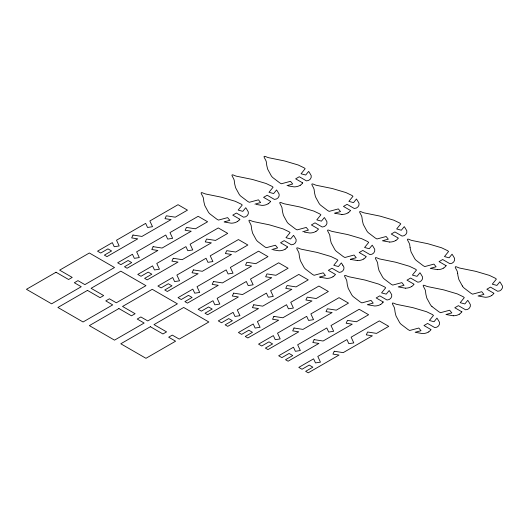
<?xml version="1.0" encoding="UTF-8"?>
<svg xmlns="http://www.w3.org/2000/svg" width="529" height="529" viewBox="0 0 529 529"><rect width="100%" height="100%" fill="white"/><g stroke="black" fill="none" stroke-linecap="round" stroke-linejoin="round"><path stroke-width="0.79" d="M237.389 221.591L237.997 221.129A17.318 9.998 0 0 0 238.526 220.633L239.253 219.919M287.055 247.519L286.334 248.233A17.318 9.998 0 0 1 285.799 248.729L285.191 249.192M382.659 302.714L381.938 303.434A17.318 9.998 0 0 1 381.409 303.924L380.801 304.387M268.21 203.797L268.818 203.334A17.318 9.998 0 0 0 269.347 202.845L270.068 202.124A6.798 3.928 0 0 0 270.656 201.423L263.581 197.35L267.205 195.254L274.406 199.407C278.155 199.486 280.939 195.188 278.029 192.252A21.629 12.491 0 0 1 277.785 191.809L276.588 189.951L273.638 193.548L268.99 192.292L273.083 187.226L272.058 186.373L266.1 183.503L253.007 179.622A32.355 18.68 0 0 0 251.539 179.271L236.595 176.23A12.967 7.485 0 0 1 235.226 175.807C228.144 172.421 234.717 178.379 234.334 181.361A36.977 21.352 0 0 1 234.446 182.042L234.612 183.418A43.213 24.949 0 0 0 234.717 184.105L235.61 187.742L239.062 194.077A15.705 9.066 0 0 0 240.761 196.133L247.632 201.364A34.934 20.168 0 0 0 248.326 201.767L248.465 201.847A22.621 13.06 0 0 0 249.311 202.29L258.45 199.83L260.618 202.514L254.938 204.148M300.287 185.276L300.895 184.813A17.318 9.998 0 0 0 301.424 184.323L302.152 183.603A6.798 3.928 0 0 0 302.733 182.908M316.011 231.398L316.62 230.935A17.318 9.998 0 0 0 317.149 230.439L317.876 229.725A6.798 3.928 0 0 0 318.458 229.024L311.383 224.951L315.013 222.854L322.207 227.007C325.95 227.086 328.747 222.788 325.831 219.852A21.629 12.491 0 0 1 325.593 219.409L324.363 217.525L321.44 221.148L316.792 219.892L320.885 214.827L319.866 213.974L313.902 211.104L300.809 207.223A32.355 18.68 0 0 0 299.348 206.865L284.397 203.83A12.967 7.485 0 0 1 283.028 203.407C275.946 200.022 282.519 205.979 282.142 208.962A36.977 21.352 0 0 1 282.248 209.643L282.413 211.018A43.213 24.949 0 0 0 282.519 211.706L283.412 215.336L286.863 221.671A15.705 9.066 0 0 0 288.563 223.734L295.433 228.964A34.934 20.168 0 0 0 296.128 229.368L296.266 229.441A22.621 13.06 0 0 0 297.113 229.89L306.258 227.43L308.427 230.115L302.74 231.742M348.089 212.876L348.697 212.413A17.318 9.998 0 0 0 349.233 211.917L349.953 211.203A6.798 3.928 0 0 0 350.535 210.502L343.46 206.429L347.09 204.333L354.285 208.486C358.027 208.565 360.824 204.267 357.915 201.331A21.629 12.491 0 0 1 357.67 200.888L356.447 199.003L353.524 202.627L348.869 201.37L352.962 196.305L351.944 195.452L345.979 192.582L332.886 188.701A32.355 18.68 0 0 0 331.425 188.35L316.474 185.309A12.967 7.485 0 0 1 315.105 184.886C308.023 181.5 314.603 187.458 314.219 190.44A36.977 21.352 0 0 1 314.332 191.121L314.49 192.496A43.213 24.949 0 0 0 314.596 193.184L315.489 196.814L318.941 203.149A15.705 9.066 0 0 0 320.64 205.212L327.511 210.443A34.934 20.168 0 0 0 328.211 210.846L328.344 210.926A22.621 13.06 0 0 0 329.19 211.369L338.335 208.909L340.504 211.593L334.619 213.18L335.32 213.339M332.999 276.786L333.601 276.323A17.318 9.998 0 0 0 334.136 275.834L334.857 275.113A6.798 3.928 0 0 0 335.439 274.419L328.364 270.339L331.994 268.243L339.188 272.402C342.931 272.475 345.728 268.177 342.818 265.241M363.82 258.992L364.421 258.529A17.318 9.998 0 0 0 364.957 258.04L365.678 257.325A6.798 3.928 0 0 0 366.26 256.625L359.184 252.545L362.815 250.448L370.009 254.608C373.752 254.68 376.549 250.382 373.639 247.446A21.629 12.491 0 0 1 373.395 247.01L372.218 245.172L369.249 248.742L364.593 247.493L368.687 242.421L367.668 241.574L361.704 238.698L348.611 234.823A32.355 18.68 0 0 0 347.15 234.466L332.199 231.431A12.967 7.485 0 0 1 330.83 231.008C323.748 227.622 330.327 233.58 329.944 236.562A36.977 21.352 0 0 1 330.056 237.243L330.215 238.619A43.213 24.949 0 0 0 330.321 239.3L331.214 242.937L334.665 249.271A15.705 9.066 0 0 0 336.365 251.335L343.235 256.565A34.934 20.168 0 0 0 343.936 256.968L344.068 257.041A22.621 13.06 0 0 0 344.915 257.491L354.06 255.024L356.229 257.716L350.35 259.296L351.54 259.567M395.897 240.477L396.499 240.007A17.318 9.998 0 0 0 397.034 239.518L397.755 238.804A6.798 3.928 0 0 0 398.337 238.103L391.262 234.03L394.892 231.933L402.086 236.086C405.829 236.165 408.626 231.867 405.717 228.925A21.629 12.491 0 0 1 405.472 228.488L404.268 226.63L401.326 230.227L396.671 228.971L400.764 223.899L399.745 223.053L393.781 220.183L380.695 216.301A32.355 18.68 0 0 0 379.227 215.944L364.276 212.909A12.967 7.485 0 0 1 362.907 212.486C355.825 209.1 362.405 215.058 362.021 218.041A36.977 21.352 0 0 1 362.134 218.722L362.299 220.097A43.213 24.949 0 0 0 362.405 220.785L363.297 224.415L366.749 230.75A15.705 9.066 0 0 0 368.442 232.813L375.312 238.043A34.934 20.168 0 0 0 376.013 238.447L376.152 238.519A22.621 13.06 0 0 0 376.998 238.969L386.137 236.509L388.306 239.194L382.427 240.774L389.728 242.07M411.622 286.592L412.223 286.129A17.318 9.998 0 0 0 412.759 285.64L413.48 284.919A6.798 3.928 0 0 0 414.062 284.225L406.986 280.145L410.616 278.049L417.811 282.202C421.56 282.281 424.351 277.983 421.441 275.047A21.629 12.491 0 0 1 421.196 274.604L419.973 272.726L417.05 276.343L412.395 275.093L416.488 270.021L415.47 269.168L409.506 266.299L396.419 262.424A32.355 18.68 0 0 0 394.951 262.067L380.001 259.025A12.967 7.485 0 0 1 378.632 258.602C371.55 255.223 378.129 261.181 377.746 264.156A36.977 21.352 0 0 1 377.858 264.837L378.023 266.213A43.213 24.949 0 0 0 378.129 266.9L379.022 270.537L382.474 276.872A15.705 9.066 0 0 0 384.166 278.928L391.037 284.159A34.934 20.168 0 0 0 391.738 284.562L391.877 284.642A22.621 13.06 0 0 0 392.723 285.085L401.861 282.625L404.03 285.31L398.152 286.897L405.452 288.193M443.699 268.071L444.307 267.608A17.318 9.998 0 0 0 444.836 267.119L445.557 266.398A6.798 3.928 0 0 0 446.139 265.703M428.602 331.987L429.211 331.524A17.318 9.998 0 0 0 429.74 331.028L430.461 330.314A6.798 3.928 0 0 0 431.042 329.613L423.967 325.54L427.597 323.444L434.792 327.596C438.541 327.676 441.331 323.378 438.422 320.442A21.629 12.491 0 0 1 438.177 319.999L436.954 318.114L434.031 321.738L429.383 320.481L433.476 315.416L432.451 314.563L426.486 311.693L413.4 307.812A32.355 18.68 0 0 0 411.932 307.461L396.988 304.42A12.967 7.485 0 0 1 395.613 303.996C388.537 300.611 395.11 306.569 394.727 309.551A36.977 21.352 0 0 1 394.839 310.232L395.004 311.607A43.213 24.949 0 0 0 395.11 312.295L396.003 315.925L399.455 322.26A15.705 9.066 0 0 0 401.154 324.323L408.024 329.554A34.934 20.168 0 0 0 408.719 329.957L408.857 330.036A22.621 13.06 0 0 0 409.704 330.48L418.842 328.02L421.011 330.704L415.133 332.285L422.433 333.581A8.1 4.675 0 0 0 428.516 331.941M459.423 314.193L460.032 313.73A17.318 9.998 0 0 0 460.561 313.234L461.281 312.52A6.798 3.928 0 0 0 461.863 311.819M491.501 295.671L492.109 295.208A17.318 9.998 0 0 0 492.638 294.719L493.359 293.998A6.798 3.928 0 0 0 493.941 293.304L486.865 289.224L490.495 287.128L497.69 291.281C501.439 291.36 504.236 287.062 501.32 284.126A21.629 12.491 0 0 1 501.075 283.683L499.852 281.805L496.929 285.422L492.281 284.172L496.374 279.1L495.349 278.247L489.385 275.378L476.298 271.503A32.355 18.68 0 0 0 474.83 271.146L459.886 268.104A12.967 7.485 0 0 1 458.511 267.681C451.435 264.295 458.008 270.259 457.625 273.235M341.919 214.47L336.021 213.491M357.644 260.592L351.745 259.613M437.529 269.671L430.229 268.375L436.108 266.795L433.939 264.103L424.8 266.57A22.621 13.06 0 0 1 423.954 266.12L423.815 266.041A34.934 20.168 0 0 1 423.121 265.644L416.244 260.413A15.705 9.066 0 0 1 414.544 258.35L411.099 252.016L410.206 248.379A43.213 24.949 0 0 1 410.101 247.698M453.254 315.787L445.954 314.497L451.832 312.91L449.663 310.225L440.525 312.685A22.621 13.06 0 0 1 439.678 312.242L439.539 312.163A34.934 20.168 0 0 1 438.845 311.76L431.968 306.529M304.327 232.099L309.842 232.991A8.1 4.675 0 0 0 315.925 231.352M273.506 249.893L279.021 250.786A8.1 4.675 0 0 0 285.105 249.146M256.334 204.458L262.04 205.397A8.1 4.675 0 0 0 268.124 203.751M288.212 185.897L294.117 186.876A8.1 4.675 0 0 0 300.201 185.229M224.818 222.101L231.219 223.185A8.1 4.675 0 0 0 237.303 221.545M320.422 277.295L326.829 278.386A8.1 4.675 0 0 0 332.906 276.746M320.224 277.249L319.529 277.09L325.408 275.51L323.239 272.819L314.094 275.285A22.621 13.06 0 0 1 313.254 274.835L313.115 274.763A34.934 20.168 0 0 1 312.414 274.359L305.544 269.129A15.705 9.066 0 0 1 303.844 267.066L300.399 260.731L299.5 257.094A43.213 24.949 0 0 1 299.394 256.413L299.235 255.038A36.977 21.352 0 0 0 299.123 254.356C299.507 251.374 292.927 245.416 300.009 248.802A12.967 7.485 0 0 0 301.378 249.225L316.329 252.26A32.355 18.68 0 0 1 317.79 252.617L330.883 256.492L336.847 259.369L337.866 260.215L333.773 265.287L338.428 266.537L341.35 262.92L342.574 264.798A21.629 12.491 0 0 0 342.818 265.241M287.016 185.626L292.702 183.993L290.533 181.308L281.388 183.768A22.621 13.06 0 0 1 280.542 183.325L280.403 183.246A34.934 20.168 0 0 1 279.709 182.842L272.832 177.618A15.705 9.066 0 0 1 271.132 175.555L267.687 169.22L266.795 165.584A43.213 24.949 0 0 1 266.689 164.896L266.523 163.521A36.977 21.352 0 0 0 266.418 162.839C266.795 159.864 260.222 153.906 267.304 157.285A12.967 7.485 0 0 0 268.672 157.715L283.623 160.75A32.355 18.68 0 0 1 285.085 161.107L298.177 164.982L304.142 167.852L305.16 168.705L301.067 173.776L305.716 175.026L308.638 171.409L309.868 173.287A21.629 12.491 0 0 0 310.106 173.73C313.016 176.666 310.232 180.964 306.483 180.885L299.288 176.732L295.658 178.828L302.707 182.902M224.117 221.942L229.804 220.309L227.635 217.624L218.49 220.084A22.621 13.06 0 0 1 217.644 219.641L217.505 219.561A34.934 20.168 0 0 1 216.811 219.158L209.934 213.928A15.705 9.066 0 0 1 208.234 211.871L204.789 205.53L203.896 201.899A43.213 24.949 0 0 1 203.791 201.212L203.625 199.836A36.977 21.352 0 0 0 203.513 199.155C203.896 196.173 197.324 190.215 204.406 193.601A12.967 7.485 0 0 0 205.774 194.024L220.725 197.066A32.355 18.68 0 0 1 222.187 197.416L235.279 201.298L241.237 204.168L242.262 205.021L238.169 210.086L242.818 211.342L245.74 207.718L246.964 209.603A21.629 12.491 0 0 0 247.208 210.046C250.124 212.982 247.327 217.28 243.585 217.201L236.384 213.048L232.76 215.144L239.809 219.218M271.919 249.536L277.606 247.909L275.437 245.225L266.292 247.684A22.621 13.06 0 0 1 265.446 247.235L265.313 247.162A34.934 20.168 0 0 1 264.612 246.759L257.742 241.528A15.705 9.066 0 0 1 256.043 239.465L252.591 233.13L251.698 229.5A43.213 24.949 0 0 1 251.592 228.812L251.434 227.437A36.977 21.352 0 0 0 251.321 226.756C251.698 223.774 245.125 217.816 252.207 221.201A12.967 7.485 0 0 0 253.576 221.625L268.527 224.66A32.355 18.68 0 0 1 269.988 225.017L283.081 228.898L289.046 231.768L290.064 232.615L285.971 237.686L290.619 238.943L293.549 235.319L294.772 237.204A21.629 12.491 0 0 0 295.017 237.64C297.926 240.583 295.129 244.881 291.386 244.801L284.192 240.649L280.562 242.745L287.611 246.812A6.798 3.928 0 0 1 287.042 247.512M446.119 265.697L439.063 261.624L442.694 259.527L449.888 263.687C453.637 263.759 456.428 259.461 453.518 256.525A21.629 12.491 0 0 1 453.274 256.082L452.05 254.204L449.128 257.821L444.472 256.572L448.572 251.5L447.547 250.653L441.583 247.777L428.497 243.902A32.355 18.68 0 0 0 427.029 243.545L412.084 240.51A12.967 7.485 0 0 1 410.709 240.087C403.627 236.701 410.206 242.659 409.823 245.635A36.977 21.352 0 0 1 409.935 246.322L410.101 247.698M461.843 311.819L454.788 307.746L458.418 305.65L465.613 309.802C469.362 309.882 472.159 305.583 469.243 302.648A21.629 12.491 0 0 1 468.998 302.204L467.775 300.32L464.852 303.944L460.197 302.687L464.297 297.622L463.272 296.769L457.307 293.899L444.221 290.018A32.355 18.68 0 0 0 442.753 289.667L427.809 286.625A12.967 7.485 0 0 1 426.434 286.202C419.352 282.817 425.931 288.774 425.547 291.757A36.977 21.352 0 0 1 425.66 292.438L425.825 293.813A43.213 24.949 0 0 0 425.931 294.501L426.824 298.131L430.275 304.466A15.705 9.066 0 0 0 431.975 306.529M383.221 302.013L376.165 297.939L379.796 295.843L386.99 299.996C390.739 300.075 393.53 295.777 390.62 292.841A21.629 12.491 0 0 1 390.376 292.398L389.172 290.54L386.23 294.137L381.574 292.887L385.674 287.816L384.649 286.963L378.685 284.093L365.599 280.218A32.355 18.68 0 0 0 364.131 279.861L349.18 276.819A12.967 7.485 0 0 1 347.811 276.396C340.729 273.017 347.308 278.975 346.925 281.95A36.977 21.352 0 0 1 347.037 282.631L347.203 284.007A43.213 24.949 0 0 0 347.308 284.695L348.201 288.331L351.653 294.666A15.705 9.066 0 0 0 353.346 296.723L360.216 301.953A34.934 20.168 0 0 0 360.917 302.357L361.056 302.436A22.621 13.06 0 0 0 361.902 302.879L371.041 300.419L373.209 303.104L367.331 304.691L374.631 305.987A8.1 4.675 0 0 0 380.708 304.34M462.353 285.951L458.901 279.616L458.008 275.979A43.213 24.949 0 0 1 457.902 275.292L457.737 273.916A36.977 21.352 0 0 0 457.625 273.235M459.337 314.147A8.1 4.675 0 0 1 453.254 315.767M462.346 285.951A15.705 9.066 0 0 0 464.052 288.007L470.922 293.238A34.934 20.168 0 0 0 471.617 293.641L471.756 293.721A22.621 13.06 0 0 0 472.602 294.164L481.74 291.704L483.909 294.389L478.031 295.976L485.331 297.272A8.1 4.675 0 0 0 491.415 295.625M383.241 302.019A6.798 3.928 0 0 1 382.652 302.714M411.529 286.546A8.1 4.675 0 0 1 405.452 288.166M443.613 268.031A8.1 4.675 0 0 1 437.529 269.645M363.727 258.952A8.1 4.675 0 0 1 357.644 260.566M395.804 240.431A8.1 4.675 0 0 1 389.728 242.051M348.003 212.83A8.1 4.675 0 0 1 341.919 214.45M239.835 219.218A6.798 3.928 0 0 1 239.24 219.919M132.997 235.048L131.668 237.905L137.752 238.85L106.957 256.625L104.372 255.13L111.579 250.971L107.949 248.875L100.741 253.034L97.528 251.176L112.327 242.632L114.218 246.719L119.177 245.952L116.519 240.212L145.66 223.383L147.558 227.47L152.517 226.703L149.852 220.97L178.035 204.697L187.471 210.145L175.278 217.181L166.331 215.799L165.002 218.662L171.085 219.601L141.944 236.43L132.997 235.048M153.126 246.666L151.797 249.529L157.88 250.468L127.086 268.243L124.5 266.748L131.708 262.589L128.078 260.493L120.87 264.659L117.656 262.801L132.455 254.251L134.346 258.337L139.306 257.57L136.641 251.837L165.789 235.008L167.686 239.095L172.639 238.328L169.981 232.588L198.163 216.315L207.599 221.763L195.406 228.806L186.459 227.417L185.13 230.28L191.214 231.219L162.066 248.048L153.126 246.666M173.254 258.284L171.925 261.147L178.008 262.086L147.214 279.867L144.629 278.373L151.836 274.214L148.206 272.118L140.998 276.277L137.778 274.419L152.583 265.875L154.475 269.962L159.434 269.195L156.769 263.455L185.917 246.626L187.815 250.713L192.768 249.946L190.109 244.206L218.292 227.939L227.728 233.382L215.534 240.424L206.588 239.042L205.259 241.905L211.342 242.844L182.194 259.673L173.254 258.284M193.376 269.909L192.053 272.772L198.13 273.711L167.343 291.486L164.757 289.991L171.958 285.832L168.334 283.736L161.127 287.895L157.907 286.037L172.705 277.494L174.603 281.58L179.562 280.813L176.898 275.073L206.046 258.251L207.937 262.331L212.896 261.564L210.238 255.831L238.42 239.558L247.856 245.006L235.663 252.042L226.716 250.66L225.387 253.523L231.471 254.462L202.323 271.291L193.376 269.909M213.504 281.527L212.175 284.39L218.259 285.329L187.471 303.104L184.886 301.616L192.087 297.45L188.456 295.354L181.255 299.52L178.035 297.662L192.834 289.118L194.732 293.198L199.691 292.431L197.026 286.698L226.174 269.869L228.065 273.956L233.024 273.189L230.36 267.449L258.549 251.176L267.978 256.625L255.785 263.667L246.845 262.278L245.516 265.141L251.599 266.087L222.451 282.909L213.504 281.527M233.633 293.145L232.304 296.009L238.387 296.954L207.599 314.729L205.007 313.234L212.215 309.075L208.585 306.979L201.384 311.138L198.163 309.28L212.962 300.737L214.86 304.823L219.819 304.056L217.154 298.316L246.302 281.488L248.194 285.574L253.153 284.807L250.488 279.067L278.671 262.801L288.107 268.243L275.913 275.285L266.973 273.903L265.644 276.766L271.727 277.705L242.58 294.534L233.633 293.145M253.761 304.77L252.432 307.633L258.516 308.572L227.728 326.347L225.136 324.852L232.343 320.693L228.713 318.597L221.506 322.756L218.292 320.898L233.091 312.355L234.988 316.441L239.941 315.674L237.283 309.934L266.424 293.112L268.322 297.192L273.281 296.425L270.617 290.692L298.799 274.419L308.235 279.867L296.042 286.903L287.095 285.521L285.772 288.384L291.849 289.323L262.708 306.152L253.761 304.77M273.89 316.388L272.561 319.252L278.644 320.19L247.856 337.971L245.264 336.477L252.472 332.311L248.842 330.222L241.634 334.381L238.42 332.523L253.219 323.979L255.117 328.059L260.07 327.292L257.411 321.559L286.553 304.73L288.45 308.817L293.41 308.05L290.745 302.31L318.927 286.037L328.364 291.486L316.17 298.528L307.223 297.139L305.894 300.003L311.978 300.948L282.836 317.77L273.89 316.388M294.018 328.006L292.689 330.87L298.773 331.815L267.978 349.59L265.393 348.095L272.6 343.936L268.97 341.84L261.762 345.999L258.549 344.141L273.348 335.598L275.239 339.684L280.198 338.917L277.533 333.177L306.681 316.349L308.579 320.435L313.538 319.668L310.873 313.928L339.056 297.662L348.492 303.104L336.299 310.146L327.352 308.764L326.023 311.627L332.106 312.566L302.965 329.395L294.018 328.006M314.147 339.631L312.818 342.494L318.901 343.433L288.107 361.208L285.521 359.713L292.729 355.554L289.099 353.458L281.891 357.617L278.671 355.766L293.476 347.216L295.367 351.302L300.327 350.535L297.662 344.796L326.81 327.973L328.707 332.053L333.66 331.286L331.002 325.553L359.184 309.28L368.62 314.729L356.427 321.764L347.48 320.382L346.151 323.245L352.235 324.184L323.087 341.013L314.147 339.631M334.275 351.249L332.946 354.113L339.023 355.052L308.235 372.833L305.65 371.338L312.851 367.179L309.227 365.083L302.019 369.242L298.799 367.384L313.598 358.841L315.496 362.92L320.455 362.153L317.79 356.42L346.938 339.592L348.836 343.678L353.789 342.911L351.13 337.171L379.313 320.898L388.749 326.347L376.555 333.389L367.609 332.007L366.28 334.864L372.363 335.809L343.215 352.631L334.275 351.249M56.014 272.243L26.45 289.31L51.611 303.831L81.241 286.725L74.325 282.731L77.955 280.635L84.871 284.628L114.509 267.522L89.348 252.994L59.645 270.147L72.222 277.408L68.591 279.504L56.014 272.243M87.464 290.395L57.899 307.468L83.06 321.989L112.69 304.883L105.774 300.889L109.404 298.792L116.32 302.786L145.958 285.673L120.797 271.152L91.094 288.305L103.671 295.566L100.041 297.662L87.464 290.395M118.913 308.552L89.348 325.619L114.509 340.147L144.146 323.04L137.223 319.047L140.853 316.95L147.77 320.944L177.407 303.831L152.246 289.31L122.543 306.456L135.12 313.723L131.49 315.82L118.913 308.552M150.362 326.71L120.797 343.777L145.958 358.305L175.595 341.198L168.672 337.198L172.302 335.108L179.219 339.102L208.856 321.989L183.695 307.468L153.992 324.614L166.569 331.881L162.939 333.971L150.362 326.71"/></g></svg>
